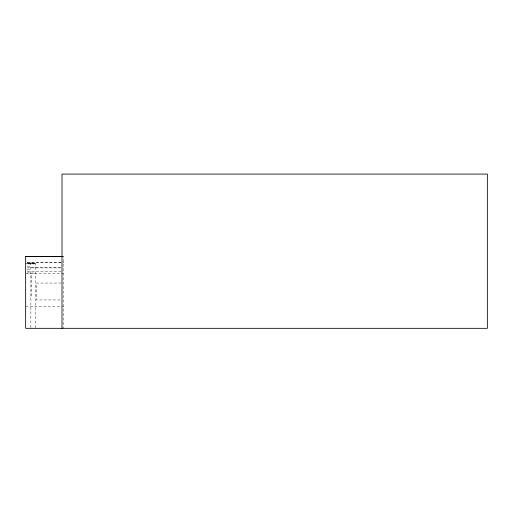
<?xml version="1.0" encoding="UTF-8"?>
<svg xmlns="http://www.w3.org/2000/svg" width="513" height="513" viewBox="0 0 513 513"><rect width="100%" height="100%" fill="white"/><g stroke="black" fill="none" stroke-linecap="round" stroke-linejoin="round"><path stroke-width="0.38" stroke-dasharray="2.56 1.92" d="M62.015 256.429L63.452 256.429L63.452 328.326M62.015 256.571L63.452 256.571M27.234 262.271L63.452 262.271M27.138 262.342L63.452 262.348M25.65 263.24L35.211 263.24L35.211 328.326M27.138 263.785L35.211 263.785M27.138 266.837L30.863 266.837M30.863 267.619L62.015 267.619M27.234 267.895L61.22 267.895M27.138 269.556L30.863 269.556M27.234 271.326L61.22 271.326M25.65 273.519L63.452 273.519M61.214 283.061L36.455 283.061L36.455 299.951L61.214 299.951M25.65 306.787L61.227 306.787M62.015 306.787L63.452 306.787M27.24 272.954L35.211 273.083M31.344 275.462L31.344 296.405M30.863 262.342L30.863 328.326M35.211 263.855L27.24 263.874L35.211 263.881"/><path stroke-width="0.77" d="M62.015 256.429L25.65 256.429L25.65 328.326L487.35 328.326L487.35 174.08L62.015 174.08L62.015 328.326M25.65 256.571L62.015 256.571"/></g></svg>
